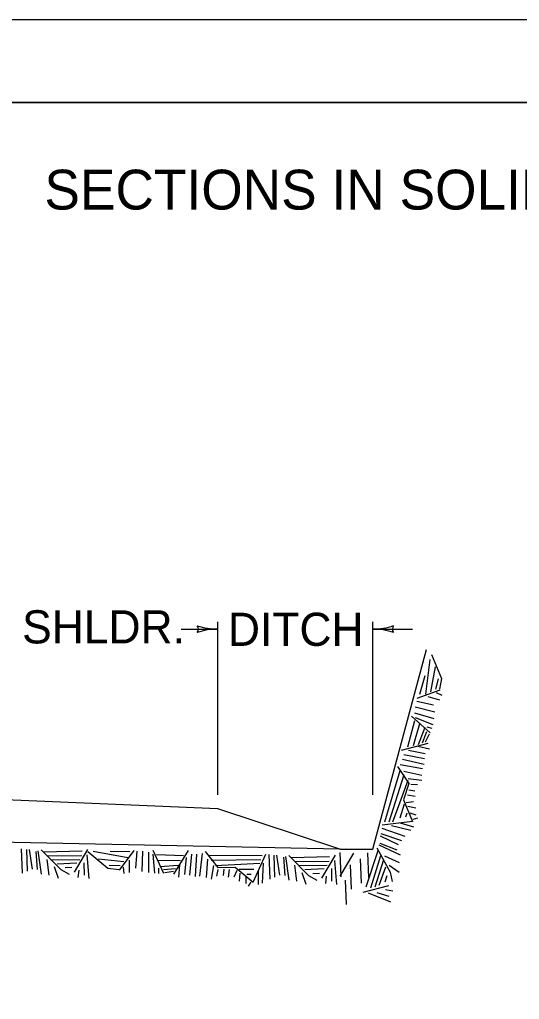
# Model space of a CAD drawing. Extents: x 997.6 to 1036.6, y 998.9 to 1022.5.
# Drawn here: x 1018.19 to 1021.2, y 1016.09 to 1022 of the extents above; entities that cross this region are included whole.
import ezdxf

# ---------------------------------------------------------------- set-up
doc = ezdxf.new("R2010")
doc.units = 0
for name, color, linetype in [('1', 7, 'Continuous'), ('10', 7, 'Continuous'), ('11', 7, 'Continuous'), ('14', 7, 'Continuous')]:
    doc.layers.add(name, color=color, linetype=linetype)

msp = doc.modelspace()

# ---------------------------------------------------------------- linework, layer by layer
at = {"layer": '1'}
for p, q in [((1019.3833, 1017.3249), (1019.3833, 1018.3693)), ((1020.3169, 1017.3249), (1020.3169, 1018.3693)), ((1019.1625, 1018.3249), (1019.3833, 1018.3249)), ((1020.3169, 1018.3249), (1020.5552, 1018.3249)), ((1020.3169, 1016.9971), (1020.6397, 1018.2018)), ((1019.3833, 1017.2416), (1017.9833, 1017.2999)), ((1020.1169, 1016.9971), (1019.3833, 1017.2416)), ((1020.1169, 1016.9971), (1016.7833, 1017.0665)), ((1020.1169, 1016.9971), (1020.3169, 1016.9971))]:
    msp.add_line(p, q, dxfattribs=at)
for points in [[(1020.6592, 1018.1408), (1020.6348, 1017.9316)], [(1020.6702, 1018.1713), (1020.7305, 1018.0274)], [(1020.6929, 1018.097), (1020.6642, 1017.9461)], [(1020.6293, 1018.044), (1020.597, 1017.9307)], [(1020.7111, 1018.0253), (1020.6939, 1017.9618)], [(1020.7305, 1018.0274), (1020.7192, 1017.9623)], [(1020.5838, 1017.9074), (1020.7223, 1017.9595)], [(1020.6477, 1017.9193), (1020.7183, 1017.8979)], [(1020.6983, 1017.9418), (1020.7333, 1017.9267)], [(1020.5724, 1017.857), (1020.6899, 1017.8253)], [(1020.5823, 1017.8893), (1020.6818, 1017.8673)], [(1020.5488, 1017.7995), (1020.6622, 1017.6986)], [(1020.5678, 1017.8209), (1020.6842, 1017.7855)], [(1020.5716, 1017.7925), (1020.6778, 1017.75)], [(1020.5673, 1017.7711), (1020.5254, 1017.6129)], [(1020.5972, 1017.7535), (1020.5593, 1017.6214)], [(1020.6301, 1017.7311), (1020.5898, 1017.6264)], [(1020.6418, 1017.7359), (1020.6724, 1017.7266)], [(1020.6409, 1017.7049), (1020.6138, 1017.6361)], [(1020.6557, 1017.692), (1020.6323, 1017.6428)], [(1020.4887, 1017.5946), (1020.6498, 1017.6375)], [(1020.5875, 1017.619), (1020.6583, 1017.6037)], [(1020.4949, 1017.5405), (1020.6253, 1017.5095)], [(1020.5038, 1017.5695), (1020.6278, 1017.5443)], [(1020.532, 1017.594), (1020.6324, 1017.5742)], [(1020.4648, 1017.4958), (1020.5337, 1017.3936), (1020.5014, 1017.2948), (1020.5563, 1017.1657), (1020.3737, 1017.1418)], [(1020.4814, 1017.5094), (1020.6159, 1017.4851)], [(1020.4798, 1017.4703), (1020.3878, 1017.1605)], [(1020.5038, 1017.4464), (1020.4129, 1017.1611)], [(1020.5044, 1017.469), (1020.6116, 1017.4448)], [(1020.5304, 1017.4238), (1020.6128, 1017.4133)], [(1020.5269, 1017.4122), (1020.4357, 1017.1605)], [(1020.5453, 1017.3902), (1020.5863, 1017.3878)], [(1020.5253, 1017.3252), (1020.5712, 1017.3174)], [(1020.5328, 1017.3564), (1020.5701, 1017.3491)], [(1020.5059, 1017.2686), (1020.4803, 1017.1843)], [(1020.5178, 1017.2797), (1020.5614, 1017.2852)], [(1020.5279, 1017.2574), (1020.5748, 1017.2476)], [(1020.5215, 1017.2157), (1020.514, 1017.1911)], [(1020.5403, 1017.2163), (1020.5763, 1017.2052)], [(1020.5603, 1017.1788), (1020.5878, 1017.1874)], [(1020.3705, 1017.124), (1020.5101, 1017.0753)], [(1020.4298, 1017.1413), (1020.5463, 1017.1123)], [(1020.4806, 1017.1574), (1020.5608, 1017.133)], [(1020.3604, 1017.0773), (1020.4698, 1017.0253)], [(1020.3649, 1017.0924), (1020.4899, 1017.0503)], [(1020.3408, 1017.0061), (1020.421, 1016.8586), (1020.4333, 1016.8028)], [(1020.3524, 1017.0234), (1020.4821, 1016.9631)], [(1020.3595, 1017.0337), (1020.4621, 1016.9941)], [(1018.1975, 1017), (1018.2035, 1016.8523)], [(1018.2294, 1016.9963), (1018.2333, 1016.8643)], [(1018.2453, 1016.9962), (1018.2632, 1016.8763)], [(1018.2872, 1016.9843), (1018.2952, 1016.8746)], [(1018.299, 1016.9882), (1018.319, 1016.8465)], [(1018.3191, 1016.9943), (1018.4368, 1016.8747), (1018.4865, 1016.8465)], [(1018.3349, 1016.9822), (1018.5645, 1016.9881)], [(1018.3588, 1016.9583), (1018.5625, 1016.9604)], [(1018.5983, 1016.9962), (1018.5163, 1016.8584)], [(1018.5944, 1016.9643), (1018.6063, 1016.8208)], [(1018.6003, 1016.983), (1018.7201, 1016.8836)], [(1018.6325, 1016.9849), (1018.8397, 1016.9472)], [(1018.7338, 1016.9851), (1018.8516, 1016.9832)], [(1018.8777, 1016.9889), (1018.7876, 1016.8716)], [(1018.8954, 1016.9851), (1018.8875, 1016.8836)], [(1018.9292, 1016.9852), (1018.9255, 1016.8636)], [(1018.9652, 1016.9793), (1018.9652, 1016.8574)], [(1018.9911, 1016.991), (1019.0548, 1016.8533)], [(1018.9911, 1016.9671), (1019.0009, 1016.8534)], [(1019.0129, 1016.9652), (1019.1763, 1016.9592)], [(1019.2046, 1016.9891), (1019.1167, 1016.8473)], [(1019.1927, 1016.9472), (1019.1824, 1016.8457)], [(1019.2242, 1016.9673), (1019.2123, 1016.8413)], [(1019.2545, 1016.9672), (1019.2463, 1016.8336)], [(1019.2883, 1016.9711), (1019.2723, 1016.8354)], [(1019.3062, 1016.9831), (1019.3838, 1016.8874), (1019.4877, 1016.8896), (1019.5953, 1016.7995), (1019.6713, 1016.9672)], [(1019.3262, 1016.9612), (1019.6493, 1016.9593)], [(1019.6893, 1016.965), (1019.6953, 1016.8173)], [(1019.7212, 1016.9613), (1019.725, 1016.8293)], [(1019.737, 1016.9612), (1019.7549, 1016.8413)], [(1019.7789, 1016.9493), (1019.7869, 1016.8396)], [(1019.7908, 1016.9532), (1019.8108, 1016.8115)], [(1019.8108, 1016.9593), (1019.9286, 1016.8397), (1019.9783, 1016.8115)], [(1019.8267, 1016.9472), (1020.0563, 1016.9531)], [(1020.09, 1016.9612), (1020.0081, 1016.8234)], [(1020.1993, 1016.9728), (1020.1173, 1016.835)], [(1020.1181, 1016.9783), (1020.1241, 1016.8306)], [(1020.3477, 1016.9873), (1020.2753, 1016.7694)], [(1020.2853, 1016.9749), (1020.2913, 1016.8273)], [(1020.3635, 1016.9575), (1020.3023, 1016.7633)], [(1020.3862, 1016.9569), (1020.4746, 1016.9175)], [(1018.3529, 1016.9363), (1018.3648, 1016.8405)], [(1018.3768, 1016.9343), (1018.5504, 1016.9365)], [(1018.3968, 1016.8925), (1018.4207, 1016.8226)], [(1018.4148, 1016.9104), (1018.5324, 1016.9164)], [(1018.4625, 1016.8864), (1018.5027, 1016.8884)], [(1018.5764, 1016.9164), (1018.5765, 1016.8403)], [(1018.6645, 1016.9399), (1018.8174, 1016.9233)], [(1018.7279, 1016.9014), (1018.7936, 1016.8993)], [(1018.8115, 1016.8895), (1018.8158, 1016.8516)], [(1018.8478, 1016.9313), (1018.8477, 1016.8575)], [(1019.021, 1016.9314), (1019.1584, 1016.9293)], [(1019.033, 1016.8933), (1019.1448, 1016.9015)], [(1019.1525, 1016.9014), (1019.1466, 1016.8292)], [(1019.3202, 1016.9373), (1019.3122, 1016.8278)], [(1019.3419, 1016.9314), (1019.6413, 1016.9353)], [(1019.356, 1016.8993), (1019.3419, 1016.8174)], [(1019.368, 1016.8993), (1019.6354, 1016.9134)], [(1019.6555, 1016.9133), (1019.6494, 1016.7935)], [(1019.8447, 1016.9013), (1019.8566, 1016.8055)], [(1019.8506, 1016.9233), (1020.0543, 1016.9254)], [(1019.8685, 1016.8993), (1020.0422, 1016.9015)], [(1020.0862, 1016.9293), (1020.0981, 1016.7858)], [(1020.1793, 1016.9037), (1020.1853, 1016.756)], [(1020.2406, 1016.9401), (1020.2466, 1016.7924)], [(1020.3813, 1016.9333), (1020.3287, 1016.7678)], [(1020.393, 1016.8901), (1020.3532, 1016.7793)], [(1020.4156, 1016.902), (1020.4754, 1016.8589)], [(1018.5444, 1016.8704), (1018.5402, 1016.8268)], [(1018.7201, 1016.8836), (1018.7858, 1016.8756)], [(1019.0248, 1016.8837), (1019.0249, 1016.8516)], [(1019.0548, 1016.8755), (1019.1286, 1016.8813)], [(1019.0628, 1016.8576), (1019.1167, 1016.8657)], [(1019.3838, 1016.8755), (1019.3741, 1016.8355)], [(1019.4198, 1016.8775), (1019.4158, 1016.8396)], [(1019.4518, 1016.8755), (1019.4458, 1016.8295)], [(1019.4975, 1016.8696), (1019.4796, 1016.8294)], [(1019.5116, 1016.8778), (1019.5995, 1016.8777)], [(1019.5158, 1016.8533), (1019.5116, 1016.8056)], [(1019.5517, 1016.8293), (1019.5517, 1016.7917)], [(1019.5576, 1016.8473), (1019.5833, 1016.8474)], [(1019.6253, 1016.8693), (1019.6252, 1016.7858)], [(1019.8886, 1016.8575), (1019.9124, 1016.7876)], [(1019.9065, 1016.8754), (1020.0242, 1016.8814)], [(1019.9543, 1016.8514), (1019.9944, 1016.8534)], [(1020.0362, 1016.8354), (1020.0319, 1016.7918)], [(1020.0682, 1016.8814), (1020.0683, 1016.8053)], [(1020.402, 1016.8373), (1020.3887, 1016.7996)], [(1019.5817, 1016.7995), (1019.5653, 1016.7757)], [(1020.1495, 1016.8109), (1020.1555, 1016.6633)], [(1020.2576, 1016.7395), (1020.4134, 1016.7778)], [(1020.2894, 1016.7338), (1020.4231, 1016.6807)], [(1020.3403, 1016.7372), (1020.413, 1016.715)], [(1020.3937, 1016.7543), (1020.4365, 1016.7458)]]:
    msp.add_lwpolyline(points, dxfattribs=at)
for centre, radius, start, end in [((1019.2347, 1018.325), 0.0313, 318.7746, 40.89129), ((1019.3833, 1017.934), 0.3909, 90, 108.66878), ((1019.3833, 1018.7159), 0.3909, 251.34716, 269.99389), ((1019.3833, 1017.934), 0.3909, 89.98778, 90), ((1020.3169, 1018.7159), 0.3909, 269.98778, 270), ((1020.3169, 1018.7159), 0.3909, 270, 288.66878), ((1020.3169, 1017.934), 0.3909, 71.34716, 89.99389), ((1020.4656, 1018.3249), 0.0313, 138.7746, 220.89129)]:
    msp.add_arc(centre, radius, start, end, dxfattribs=at)
at = {"layer": '10'}
msp.add_line((1007, 1021.5), (1035.5, 1021.5), dxfattribs=at)
at = {"layer": '11'}
msp.add_lwpolyline([(1007, 1000.5), (1035.5, 1000.5), (1035.5, 1021.5), (1007, 1021.5)], close=True, dxfattribs=at)
at = {"layer": '14'}
msp.add_line((1000, 1022), (1036, 1022), dxfattribs=at)

# ---------------------------------------------------------------- texts
at = {"layer": '1'}
for s, height, p in [('SECTIONS IN SOLID ROCK CUTS', 0.24, (1018.3379, 1020.8548)), ('SHLDR.', 0.2, (1018.2037, 1018.2384)), ('DITCH', 0.2, (1019.4438, 1018.2236))]:
    msp.add_text(s, height=height, dxfattribs=at).set_placement(p)

doc.saveas('drawing.dxf')
